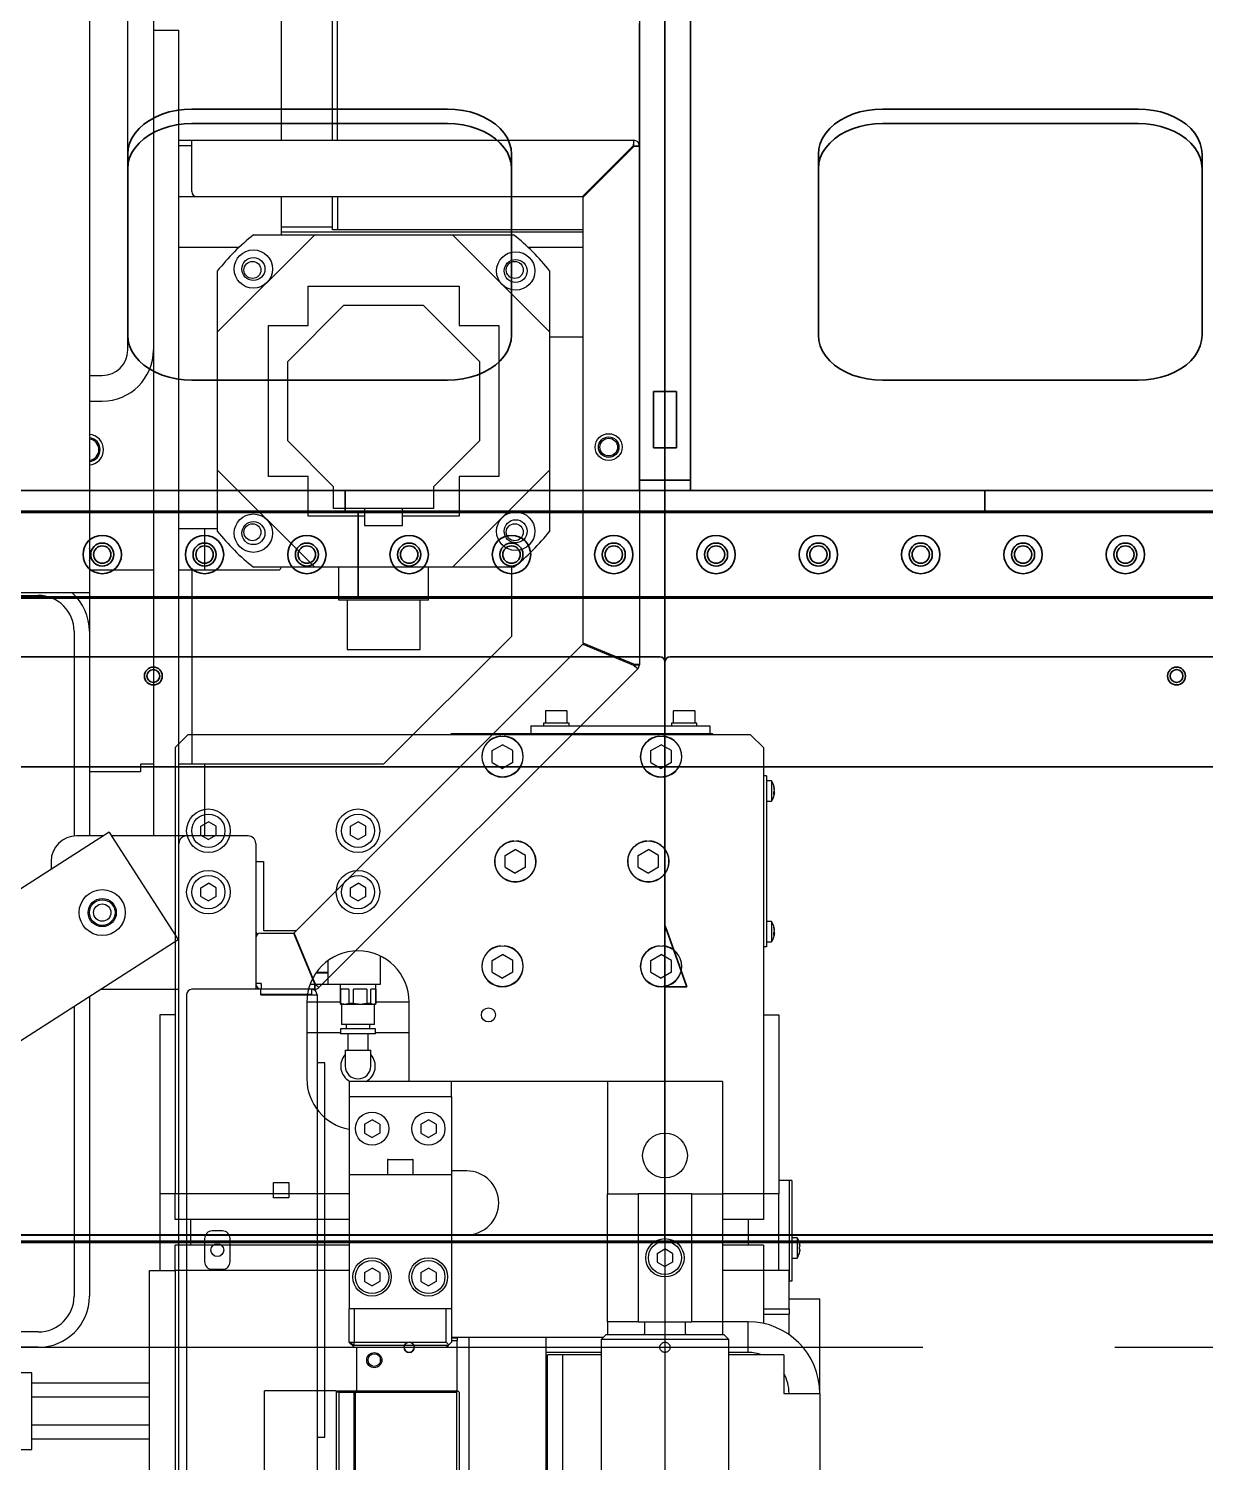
# Model space of a CAD drawing. Header units: inches. Extents: x 16559 to 58559, y 6500 to 36200.
# Drawn here: x 24596 to 25056, y 22839 to 23400 of the extents above; entities that cross this region are included whole.
import ezdxf

# ---------------------------------------------------------------- set-up
doc = ezdxf.new("R2010")
doc.units = ezdxf.units.IN
doc.header["$LTSCALE"] = 300
doc.linetypes.add('CENTRO', pattern=[2, 1.25, -0.25, 0.25, -0.25])
for name, color, linetype in [('ASSI', 254, 'CENTRO'), ('MACCHINA', 40, 'Continuous'), ('MORSE', 41, 'Continuous')]:
    doc.layers.add(name, color=color, linetype=linetype)
doc.layers.add('GUIDE', color=4, linetype='Continuous', lineweight=35)

# ---------------------------------------------------------------- blocks, each defined once
blk = doc.blocks.new('A$C336c1bdc')
at = {"layer": 'MACCHINA'}
for p, q in [((1090, 825), (1090, 266.91)), ((890, 390), (890, 755.5)), ((950, 718), (950, 472)), ((970, 472), (970, 718)), ((972, 472), (972, 718)), ((875, 670), (875, 200)), ((900, 650), (900, 200)), ((900, 515), (910, 515)), ((910, -983.88), (910, 515)), ((910, 472), (1087.8, 472)), ((915, 452), (915, 472)), ((1087.8, 470), (1087.8, 472)), ((910, 470), (915, 470)), ((1087.59, 469.8), (1067.79, 450)), ((1068, 449.79), (1087.8, 469.59)), ((1088, 469.8), (1090, 469.8)), ((910, 450), (1067.79, 450)), ((950, 450), (950, 435)), ((970, 437), (970, 450)), ((972, 450), (972, 437)), ((1068, 275.28), (1068, 449.79)), ((970, 438), (950, 438)), ((963.08, 435), (925, 396.92)), ((939.19, 435), (1040.81, 435)), ((1068, 436), (950, 436)), ((1068, 437), (970, 437)), ((1055, 396.92), (1016.92, 435)), ((933.38, 430), (910, 430)), ((1068, 430), (1046.62, 430)), ((925, 420.81), (925, 319.19)), ((1055, 319.19), (1055, 420.81)), ((960.5, 415), (1019.5, 415)), ((960.5, 399.5), (960.5, 415)), ((1019.5, 415), (1019.5, 399.5)), ((952.5, 385.53), (974.47, 407.5)), ((974.47, 407.5), (1005.53, 407.5)), ((1005.53, 407.5), (1027.5, 385.53)), ((945, 340.5), (945, 399.5)), ((945, 399.5), (960.5, 399.5)), ((1019.5, 399.5), (1035, 399.5)), ((1035, 399.5), (1035, 340.5)), ((1068, 395), (1055, 395)), ((952.5, 354.47), (952.5, 385.53)), ((1027.5, 385.53), (1027.5, 354.47)), ((875, 380), (880, 380)), ((875, 370), (880, 370)), ((970.47, 336.5), (952.5, 354.47)), ((1027.5, 354.47), (1009.53, 336.5)), ((963.08, 305), (925, 343.08)), ((1055, 343.08), (1016.92, 305)), ((960.5, 340.5), (945, 340.5)), ((960.5, 325), (960.5, 340.5)), ((970.47, 328), (970.47, 336.5)), ((1009.53, 336.5), (1009.53, 328)), ((1035, 340.5), (1019.5, 340.5)), ((1019.5, 340.5), (1019.5, 325)), ((1009.53, 328), (970.47, 328)), ((982.6, 328), (982.6, 321.3)), ((997.4, 321.3), (997.4, 328)), ((925, 320), (910, 320)), ((920, 320), (920, 304)), ((982.6, 325), (960.5, 325)), ((982.6, 321.3), (997.4, 321.3)), ((1019.5, 325), (997.4, 325)), ((875, 304), (900, 304)), ((910, 304), (948.8, 304)), ((915, 304), (915, 228)), ((1040.81, 305), (939.19, 305)), ((972.5, 292.2), (972.5, 305)), ((1007.5, 292.2), (1007.5, 305)), ((1040, 305), (1040, 278)), ((595, 294), (855, 294)), ((875, 295), (775, 295)), ((1007.5, 292.2), (972.5, 292.2)), ((975.71, 292.2), (975.71, 272.9)), ((1004.29, 272.9), (1004.29, 292.2)), ((869, 280), (869, 199.95)), ((955, 162.11), (1067.89, 275)), ((1040, 278), (990, 228)), ((1067.89, 275), (1087.69, 266.8)), ((1087.8, 267.07), (1068, 275.28)), ((975.71, 272.9), (1004.29, 272.9)), ((1089.36, 265.36), (964.64, 140.64)), ((1087.94, 266.77), (1089.36, 265.36)), ((1088, 266.91), (1090, 266.91)), ((895, 225), (875, 225)), ((900, 228), (895, 228)), ((895, 228), (895, 225)), ((990, 228), (910, 228)), ((920, 228), (920, 200)), ((882.68, 201.43), (-909.69, -949.35)), ((880.45, 200), (870, 200)), ((882.68, 201.43), (883.76, 199.75)), ((937, 200), (883.6, 200)), ((883.76, 199.75), (908.61, 161.04)), ((940, 197), (940, 140)), ((860, 190), (860, 186.87)), ((940, 190), (943, 190)), ((943, 190), (943, 163.2)), ((943.2, 163), (955.89, 163)), ((909.69, 159.35), (-882.68, -991.43)), ((908.61, 161.04), (909.69, 159.35)), ((942, 162), (954.72, 162)), ((954.72, 162), (962.93, 142.2)), ((963.2, 142.31), (955, 162.11)), ((955.55, 160), (955.88, 160)), ((942.2, 142.2), (940, 142.2)), ((942.2, 142.2), (942.2, 140)), ((963.09, 142), (963.09, 140)), ((963.23, 142.06), (964.64, 140.64)), ((875, 137.08), (875, 20)), ((879.55, 140), (910, 140)), ((913, 138), (913, -935)), ((963.09, 140), (915, 140)), ((942, 137.86), (942, 140)), ((942.2, 138), (942, 137.99)), ((961.8, 138), (942, 138)), ((942, 137.86), (961.8, 137.86)), ((961.8, 140), (961.8, 138)), ((964, 137.8), (964, -934.8)), ((869, 133.23), (869, 20)), ((967, 111.28), (964, 111.28)), ((967, 22.47), (967, 111.28)), ((947, 64.5), (953, 64.5)), ((947, 58.5), (947, 64.5)), ((953, 64.5), (953, 58.5)), ((953, 58.5), (947, 58.5)), ((927, 45.5), (923, 45.5)), ((920, 42.5), (920, 33.5)), ((930, 33.5), (930, 42.5)), ((923, 30.5), (927, 30.5)), ((855, 6), (670.84, 6)), ((855, 0), (661.49, 0)), ((964, -35.19), (967, -35.19))]:
    blk.add_line(p, q, dxfattribs=at)
at = {"layer": 'MACCHINA', "flags": 128}
blk.add_lwpolyline([(960.58, 137.86), (960.23, 137.96), (959.8, 138)], dxfattribs=at)
at = {"layer": 'MACCHINA'}
for centre, radius in [((939.11, 421.64), 7.5), ((939.11, 421.64), 4.5), ((1041.64, 420.89), 7.5), ((938.73, 421.27), 3.32), ((1041.64, 420.89), 4.5), ((1041.27, 421.27), 3.32), ((1078, 352), 5.25), ((1078, 352), 4), ((1078, 352), 3.46), ((939.11, 318.36), 7.5), ((1041.64, 319.11), 7.5), ((939.11, 318.36), 4.5), ((938.73, 318.73), 3.32), ((1041.64, 319.11), 4.5), ((1041.27, 318.73), 3.32), ((880, 170), 9), ((880, 170), 5.5), ((880, 170), 5), ((880, 170), 3.4), ((925, 38), 2.5)]:
    blk.add_circle(centre, radius, dxfattribs=at)
for centre, radius, start, end in [((1087.8, 469.8), 2.2, 0, 90), ((1087.8, 469.8), 0.2, 0, 90), ((917, 452), 2, 180, 270), ((990, 370), 82.5, 128.0123, 141.9877), ((990, 370), 82.5, 38.0123, 51.9877), ((880, 390), 10, 270, 0), ((880, 390), 20, 270, 0), ((874.5, 351), 6, 274.7802, 85.2198), ((874.5, 351), 4.69, 276.1225, 83.8775), ((874.5, 351), 4.19, 276.8568, 83.1432), ((990, 370), 82.5, 218.0123, 231.9877), ((990, 370), 82.5, 308.0123, 321.9877), ((869.5, 310), 6, 336.4435, 23.5565), ((948.8, 305.2), 1.2, 270, 350.4059), ((855, 280), 14, 0, 90), ((855, 280), 20, 0, 48.5904), ((1087.8, 266.91), 0.2, 315, 0), ((1087.8, 266.91), 2.2, 315, 0), ((870, 190), 10, 90, 180), ((913, 197), 3, 90, 180), ((937, 197), 3, 0, 90), ((943.2, 163.2), 3.2, 180, 214.4575), ((943.2, 163.2), 0.2, 180, 270), ((942, 160), 2, 90, 180), ((942.2, 142.2), 2.2, 180, 270), ((942.2, 142.2), 0.2, 180, 270), ((963.09, 142.2), 0.2, 270, 315), ((963.09, 142.2), 2.2, 270, 315), ((915, 138), 2, 90, 180), ((923, 42.5), 3, 90, 180), ((927, 42.5), 3, 0, 90), ((923, 33.5), 3, 180, 270), ((927, 33.5), 3, 270, 0), ((855, 20), 14, 270, 0), ((855, 20), 20, 270, 0)]:
    blk.add_arc(centre, radius, start, end, dxfattribs=at)
for points in [[(1087.8, 472), (1087.78, 471.97), (1087.75, 471.9), (1087.69, 471.39), (1087.64, 470.66), (1087.61, 470.09), (1087.59, 469.8)], [(1087.8, 470), (1087.78, 470), (1087.75, 469.99), (1087.69, 469.94), (1087.64, 469.88), (1087.61, 469.83), (1087.59, 469.8)], [(1087.8, 469.59), (1088.09, 469.61), (1088.66, 469.64), (1089.39, 469.69), (1089.9, 469.75), (1089.97, 469.78), (1090, 469.8)], [(1087.8, 469.59), (1087.83, 469.61), (1087.88, 469.64), (1087.94, 469.69), (1087.99, 469.75), (1088, 469.78), (1088, 469.8)], [(1087.69, 266.8), (1087.9, 266.6), (1088.33, 266.21), (1088.87, 265.73), (1089.26, 265.4), (1089.32, 265.37), (1089.36, 265.36)], [(1087.69, 266.8), (1087.71, 266.79), (1087.77, 266.77), (1087.84, 266.75), (1087.91, 266.75), (1087.93, 266.76), (1087.94, 266.77)], [(1090, 266.91), (1089.97, 266.92), (1089.9, 266.95), (1089.39, 266.99), (1088.66, 267.03), (1088.09, 267.06), (1087.8, 267.07)], [(1088, 266.91), (1088, 266.92), (1087.99, 266.95), (1087.94, 266.99), (1087.88, 267.03), (1087.83, 267.06), (1087.8, 267.07)], [(962.93, 142.2), (962.94, 141.91), (962.97, 141.34), (963.01, 140.61), (963.05, 140.1), (963.08, 140.03), (963.09, 140)], [(962.93, 142.2), (962.94, 142.17), (962.97, 142.12), (963.01, 142.06), (963.05, 142.01), (963.08, 142), (963.09, 142)], [(964.64, 140.64), (964.63, 140.68), (964.6, 140.74), (964.27, 141.13), (963.79, 141.67), (963.4, 142.1), (963.2, 142.31)], [(963.23, 142.06), (963.24, 142.07), (963.25, 142.09), (963.25, 142.16), (963.23, 142.23), (963.21, 142.29), (963.2, 142.31)], [(964, 137.8), (963.97, 138.09), (963.9, 138.66), (963.39, 139.39), (962.66, 139.9), (962.09, 139.97), (961.8, 140)], [(962, 137.8), (962, 137.83), (961.99, 137.88), (961.94, 137.94), (961.88, 137.99), (961.83, 138), (961.8, 138)], [(961.8, 137.86), (962.09, 137.85), (962.66, 137.84), (963.39, 137.83), (963.9, 137.81), (963.97, 137.8), (964, 137.8)]]:
    blk.add_open_spline(points, degree=3, dxfattribs=at)
blk.add_open_spline([(967, -35.16), (967, -35.17), (967, -35.27), (967, -34.85), (967, -33.54), (967, -31.28), (967, -28.2), (967, -24.45), (967, -20.02), (967, -14.98), (967, -9.42), (967, -3.31), (967, 3.01), (967, 9.47), (967, 15.96), (967, 20.3), (967, 22.47)], degree=3, knots=[0, 0, 0, 0, 0.007948, 0.084271, 0.160593, 0.236913, 0.31324, 0.38956, 0.465884, 0.542195, 0.618521, 0.694759, 0.771048, 0.847357, 0.923684, 1, 1, 1, 1], dxfattribs=at)
blk = doc.blocks.new('A$Cdb7b875a')
at = {"layer": 'GUIDE'}
for p, q in [((90, 344.69), (90, 517.66)), ((100, 373.73), (100, 516.69)), ((-85, 484.2), (15, 484.2)), ((15, 478.55), (-85, 478.55)), ((-110, 395.82), (-110, 466.53)), ((40, 466.53), (40, 395.82)), ((15, 378.14), (-85, 378.14)), ((95.5, 351.69), (95.5, 373.73)), ((100, 373.73), (95.5, 373.73)), ((100, 356.73), (100, 373.73)), ((100, 351.69), (100, 356.73)), ((95.5, 351.69), (100, 351.69)), ((100, 339.03), (100, 351.69)), ((90, 335), (90, 344.69)), ((90, 339.03), (100, 339.03)), ((100, 335), (100, 339.03)), ((-25, 335), (-1975, 335)), ((-25, 335), (-25, 327)), ((100, 335), (-25, 335)), ((100, 335), (100, 293)), ((-20, 327), (-2020, 327)), ((-20, 326.5), (-2020, 326.5)), ((-20, 327), (-20, 326.5)), ((-20, 326.5), (-20, 293.5)), ((-20, 293.5), (-2020, 293.5)), ((-20, 293), (-2020, 293)), ((-20, 293.5), (-20, 293)), ((100, 293), (-20, 293)), ((100, 293), (100, 268)), ((-1898, 270), (98, 270)), ((100, 229), (100, 268)), ((-1900, 227), (100, 227)), ((100, 227), (100, 229)), ((100, 221.63), (100, 227)), ((100, 46.63), (100, 221.63)), ((100, 165), (100.71, 163)), ((100, 163), (100.71, 163)), ((100.71, 163), (108.51, 141)), ((108.51, 141), (100, 141)), ((100, 44), (100, 46.63)), ((-1900, 44), (100, 44)), ((100, 43.86), (-1900, 43.86)), ((100, 41.5), (-1900, 41.5)), ((100, 41), (-1900, 41)), ((100, 44), (100, 43.86)), ((100, 43.86), (100, 41.5)), ((100, 41.5), (100, 41))]:
    blk.add_line(p, q, dxfattribs=at)
at = {"layer": 'GUIDE', "flags": 128}
for points in [[(-110, 466.53), (-109.82, 468.66), (-109.27, 470.76), (-108.38, 472.8), (-107.14, 474.74), (-105.57, 476.57), (-103.71, 478.25), (-101.58, 479.76), (-99.2, 481.08), (-96.62, 482.18), (-93.87, 483.06), (-90.98, 483.69), (-88.01, 484.08), (-85, 484.2)], [(15, 484.2), (18.01, 484.08), (20.98, 483.69), (23.87, 483.06), (26.62, 482.18), (29.2, 481.08), (31.58, 479.76), (33.71, 478.25), (35.57, 476.57), (37.14, 474.74), (38.38, 472.8), (39.27, 470.76), (39.82, 468.66), (40, 466.53)], [(-85, 478.55), (-88.01, 478.42), (-90.98, 478.03), (-93.87, 477.4), (-96.62, 476.52), (-99.2, 475.42), (-101.58, 474.1), (-103.71, 472.59), (-105.57, 470.91), (-107.14, 469.09), (-108.38, 467.14), (-109.27, 465.1), (-109.82, 463), (-110, 460.87)], [(40, 460.87), (39.82, 463), (39.27, 465.1), (38.38, 467.14), (37.14, 469.09), (35.57, 470.91), (33.71, 472.59), (31.58, 474.1), (29.2, 475.42), (26.62, 476.52), (23.87, 477.4), (20.98, 478.03), (18.01, 478.42), (15, 478.55)], [(-85, 378.14), (-88.01, 378.27), (-90.98, 378.65), (-93.87, 379.29), (-96.62, 380.16), (-99.2, 381.27), (-101.58, 382.58), (-103.71, 384.09), (-105.57, 385.77), (-107.14, 387.6), (-108.38, 389.55), (-109.27, 391.59), (-109.82, 393.69), (-110, 395.82)], [(40, 395.82), (39.82, 393.69), (39.27, 391.59), (38.38, 389.55), (37.14, 387.6), (35.57, 385.77), (33.71, 384.09), (31.58, 382.58), (29.2, 381.27), (26.62, 380.16), (23.87, 379.29), (20.98, 378.65), (18.01, 378.27), (15, 378.14)]]:
    blk.add_lwpolyline(points, dxfattribs=at)
at = {"layer": 'GUIDE'}
for centre, radius in [((-120, 310), 7.5), ((-120, 310), 4.5), ((-80, 310), 7.5), ((-80, 310), 4.5), ((-40, 310), 7.5), ((-40, 310), 4.5), ((-120, 310), 3.4), ((-80, 310), 3.4), ((-40, 310), 3.4), ((0, 310), 3.4), ((40, 310), 3.4), ((80, 310), 3.4), ((-100, 262.5), 3.5), ((-100, 262.5), 2.5), ((0, 0), 2)]:
    blk.add_circle(centre, radius, dxfattribs=at)
blk.add_arc((98, 268), 2, 0, 90, dxfattribs=at)
blk = doc.blocks.new('A$C8cf30650')
at = {"layer": 'GUIDE'}
for p, q in [((100, 327), (100, 598.16)), ((110, 335), (110, 570)), ((285, 484.2), (185, 484.2)), ((185, 478.55), (285, 478.55)), ((160, 466.53), (160, 395.82)), ((310, 395.82), (310, 466.53)), ((185, 378.14), (285, 378.14)), ((104.5, 373.73), (100, 373.73)), ((104.5, 373.73), (104.5, 351.69)), ((100, 351.69), (104.5, 351.69)), ((110, 339.03), (100, 339.03)), ((4100, 335), (100, 335)), ((225, 327), (225, 335)), ((3980, 327), (-20, 327)), ((-20, 327), (-20, 293)), ((3980, 326.5), (-20, 326.5)), ((3980, 293.5), (-20, 293.5)), ((4100, 293), (-20, 293)), ((100, 293), (100, 41)), ((102, 270), (2098, 270)), ((100, 227), (4100, 227)), ((100, 44), (4100, 44)), ((4100, 43.86), (100, 43.86)), ((4100, 41.5), (100, 41.5)), ((4100, 41), (100, 41))]:
    blk.add_line(p, q, dxfattribs=at)
at = {"layer": 'GUIDE', "flags": 128}
for points in [[(185, 484.2), (181.99, 484.08), (179.02, 483.69), (176.13, 483.06), (173.38, 482.18), (170.8, 481.08), (168.42, 479.76), (166.29, 478.25), (164.43, 476.57), (162.86, 474.74), (161.62, 472.8), (160.73, 470.76), (160.18, 468.66), (160, 466.53)], [(310, 466.53), (309.82, 468.66), (309.27, 470.76), (308.38, 472.8), (307.14, 474.74), (305.57, 476.57), (303.71, 478.25), (301.58, 479.76), (299.2, 481.08), (296.62, 482.18), (293.87, 483.06), (290.98, 483.69), (288.01, 484.08), (285, 484.2)], [(160, 460.87), (160.18, 463), (160.73, 465.1), (161.62, 467.14), (162.86, 469.09), (164.43, 470.91), (166.29, 472.59), (168.42, 474.1), (170.8, 475.42), (173.38, 476.52), (176.13, 477.4), (179.02, 478.03), (181.99, 478.42), (185, 478.55)], [(285, 478.55), (288.01, 478.42), (290.98, 478.03), (293.87, 477.4), (296.62, 476.52), (299.2, 475.42), (301.58, 474.1), (303.71, 472.59), (305.57, 470.91), (307.14, 469.09), (308.38, 467.14), (309.27, 465.1), (309.82, 463), (310, 460.87)], [(160, 395.82), (160.18, 393.69), (160.73, 391.59), (161.62, 389.55), (162.86, 387.6), (164.43, 385.77), (166.29, 384.09), (168.42, 382.58), (170.8, 381.27), (173.38, 380.16), (176.13, 379.29), (179.02, 378.65), (181.99, 378.27), (185, 378.14)], [(285, 378.14), (288.01, 378.27), (290.98, 378.65), (293.87, 379.29), (296.62, 380.16), (299.2, 381.27), (301.58, 382.58), (303.71, 384.09), (305.57, 385.77), (307.14, 387.6), (308.38, 389.55), (309.27, 391.59), (309.82, 393.69), (310, 395.82)]]:
    blk.add_lwpolyline(points, dxfattribs=at)
at = {"layer": 'GUIDE'}
for centre, radius in [((0, 310), 7.5), ((0, 310), 4.5), ((40, 310), 7.5), ((40, 310), 4.5), ((80, 310), 7.5), ((80, 310), 4.5), ((120, 310), 7.5), ((120, 310), 4.5), ((160, 310), 7.5), ((160, 310), 4.5), ((200, 310), 7.5), ((200, 310), 4.5), ((240, 310), 7.5), ((240, 310), 4.5), ((280, 310), 7.5), ((280, 310), 4.5), ((120, 310), 3.4), ((160, 310), 3.4), ((200, 310), 3.4), ((240, 310), 3.4), ((280, 310), 3.4), ((300, 262.5), 3.5), ((300, 262.5), 2.5), ((0, 0), 2)]:
    blk.add_circle(centre, radius, dxfattribs=at)
blk.add_arc((102, 268), 2, 90, 180, dxfattribs=at)
blk = doc.blocks.new('A$C9daba7a7')
at = {"layer": 'ASSI'}
blk.add_line((0, 60), (0, -585), dxfattribs=at)
blk.add_circle((0, 0), 2, dxfattribs=at)
at = {"layer": 'MORSE'}
for p, q in [((-46.75, 248.8), (-46.75, 244)), ((-46.55, 249), (-42.5, 249)), ((-42.5, 249), (-38.45, 249)), ((-38.25, 244), (-38.25, 248.8)), ((3.25, 248.8), (3.25, 244)), ((3.45, 249), (7.5, 249)), ((7.5, 249), (11.55, 249)), ((11.75, 244), (11.75, 248.8)), ((-52.5, 243), (-52.5, 240)), ((-52.5, 243), (17.5, 243)), ((-47.5, 244), (-47.5, 243)), ((-37.5, 244), (-47.5, 244)), ((-37.5, 243), (-37.5, 244)), ((2.5, 244), (2.5, 243)), ((12.5, 244), (2.5, 244)), ((12.5, 243), (12.5, 244)), ((17.5, 243), (17.5, 240)), ((-186.5, 239.5), (-191.5, 234.5)), ((33.5, 239.5), (-186.5, 239.5)), ((-83.5, 240), (-84, 239.5)), ((-83.5, 240), (-83.5, 239.5)), ((-83.5, 240), (-52.5, 240)), ((-67.5, 233.31), (-63.5, 235.62)), ((-64.12, 239.03), (-64.12, 238.98)), ((-59.5, 233.31), (-63.5, 235.62)), ((-62.88, 238.98), (-62.88, 239.03)), ((-52.5, 240), (17.5, 240)), ((-45, 240), (-45, 239.5)), ((-40, 239.5), (-40, 240)), ((-5.5, 233.31), (-1.5, 235.62)), ((-2.12, 239.03), (-2.12, 238.98)), ((2.5, 233.31), (-1.5, 235.62)), ((-0.88, 238.98), (-0.88, 239.03)), ((5, 240), (5, 239.5)), ((10, 239.5), (10, 240)), ((17.5, 240), (18.5, 240)), ((18.5, 239.5), (18.5, 240)), ((19, 239.5), (18.5, 240)), ((38.5, 234.5), (33.5, 239.5)), ((-191.5, 234.5), (-191.5, 60)), ((-67.5, 228.69), (-67.5, 233.31)), ((-59.5, 228.69), (-59.5, 233.31)), ((-5.5, 228.69), (-5.5, 233.31)), ((2.5, 228.69), (2.5, 233.31)), ((38.5, 234.5), (38.5, 60)), ((-67.5, 228.69), (-63.5, 226.38)), ((-59.5, 228.69), (-63.5, 226.38)), ((-5.5, 228.69), (-1.5, 226.38)), ((2.5, 228.69), (-1.5, 226.38)), ((38.65, 223.42), (38.5, 223.42)), ((38.65, 220.42), (38.65, 223.42)), ((39.65, 223.42), (38.65, 223.42)), ((38.65, 159.58), (38.65, 220.42)), ((39.65, 223.42), (39.65, 220.42)), ((41.65, 221.5), (39.65, 221.5)), ((39.65, 220.42), (39.65, 159.58)), ((41.65, 221.5), (41.65, 213.5)), ((39.65, 213.5), (41.65, 213.5)), ((42.82, 216.87), (42.56, 217.03)), ((42.82, 216.61), (42.57, 216.68)), ((42.82, 217.32), (42.58, 217.26)), ((42.82, 218.13), (42.7, 218.06)), ((42.82, 218.57), (42.74, 218.53)), ((42.82, 218.39), (42.78, 218.37)), ((42.82, 216.43), (42.79, 216.44)), ((-181.5, 203.73), (-178.5, 205.46)), ((-181.5, 200.27), (-181.5, 203.73)), ((-175.5, 203.73), (-178.5, 205.46)), ((-175.5, 200.27), (-175.5, 203.73)), ((-123, 203.73), (-120, 205.46)), ((-123, 200.27), (-123, 203.73)), ((-117, 203.73), (-120, 205.46)), ((-117, 200.27), (-117, 203.73)), ((-181.5, 200.27), (-178.5, 198.54)), ((-175.5, 200.27), (-178.5, 198.54)), ((-123, 200.27), (-120, 198.54)), ((-117, 200.27), (-120, 198.54)), ((-59.12, 198.03), (-59.12, 197.98)), ((-57.88, 197.98), (-57.88, 198.03)), ((-7.12, 198.03), (-7.12, 197.98)), ((-5.88, 197.98), (-5.88, 198.03)), ((-62.5, 192.31), (-58.5, 194.62)), ((-62.5, 187.69), (-62.5, 192.31)), ((-54.5, 192.31), (-58.5, 194.62)), ((-54.5, 187.69), (-54.5, 192.31)), ((-10.5, 192.31), (-6.5, 194.62)), ((-10.5, 187.69), (-10.5, 192.31)), ((-2.5, 192.31), (-6.5, 194.62)), ((-2.5, 187.69), (-2.5, 192.31)), ((-62.5, 187.69), (-58.5, 185.38)), ((-54.5, 187.69), (-58.5, 185.38)), ((-10.5, 187.69), (-6.5, 185.38)), ((-2.5, 187.69), (-6.5, 185.38)), ((-181.5, 179.73), (-178.5, 181.46)), ((-181.5, 176.27), (-181.5, 179.73)), ((-175.5, 179.73), (-178.5, 181.46)), ((-175.5, 176.27), (-175.5, 179.73)), ((-123, 179.73), (-120, 181.46)), ((-123, 176.27), (-123, 179.73)), ((-117, 179.73), (-120, 181.46)), ((-117, 176.27), (-117, 179.73)), ((-181.5, 176.27), (-178.5, 174.54)), ((-175.5, 176.27), (-178.5, 174.54)), ((-123, 176.27), (-120, 174.54)), ((-117, 176.27), (-120, 174.54)), ((41.65, 166.5), (39.65, 166.5)), ((41.65, 166.5), (41.65, 158.5)), ((42.82, 163.13), (42.7, 163.06)), ((42.82, 163.57), (42.74, 163.53)), ((42.82, 163.39), (42.78, 163.37)), ((-64.12, 157.03), (-64.12, 156.98)), ((-62.88, 156.98), (-62.88, 157.03)), ((-2.12, 157.03), (-2.12, 156.98)), ((-0.88, 156.98), (-0.88, 157.03)), ((38.65, 156.58), (38.65, 159.58)), ((39.65, 159.58), (39.65, 156.58)), ((39.65, 158.5), (41.65, 158.5)), ((42.82, 161.87), (42.56, 162.03)), ((42.82, 161.61), (42.57, 161.68)), ((42.82, 162.32), (42.58, 162.26)), ((42.82, 161.43), (42.79, 161.44)), ((-111.25, 142), (-111.25, 152.98)), ((-67.5, 151.31), (-63.5, 153.62)), ((-59.5, 151.31), (-63.5, 153.62)), ((-5.5, 151.31), (-1.5, 153.62)), ((2.5, 151.31), (-1.5, 153.62)), ((38.65, 156.58), (38.5, 156.58)), ((39.65, 156.58), (38.65, 156.58)), ((-131.75, 146.25), (-136.54, 146.25)), ((-131.75, 146.5), (-136.36, 146.5)), ((-131.75, 151.18), (-131.75, 142)), ((-67.5, 146.69), (-67.5, 151.31)), ((-67.5, 146.69), (-63.5, 144.38)), ((-59.5, 146.69), (-63.5, 144.38)), ((-59.5, 146.69), (-59.5, 151.31)), ((-5.5, 146.69), (-5.5, 151.31)), ((-5.5, 146.69), (-1.5, 144.38)), ((2.5, 146.69), (-1.5, 144.38)), ((2.5, 146.69), (2.5, 151.31)), ((-138.73, 142), (-131.75, 142)), ((-131.75, 142), (-111.25, 142)), ((-127, 142), (-127, 134.39)), ((-113, 134.39), (-113, 142)), ((-140, 135), (-140, 105)), ((-127, 135), (-140, 135)), ((-123.58, 140.1), (-126.74, 140.1)), ((-126.74, 134.39), (-126.74, 140.1)), ((-123.58, 140.1), (-123.58, 134.39)), ((-116.58, 140.1), (-121.73, 140.1)), ((-121.73, 134.39), (-121.73, 140.1)), ((-116.58, 140.1), (-116.58, 134.39)), ((-113, 140.1), (-114.99, 140.1)), ((-114.99, 134.39), (-114.99, 140.1)), ((-113, 140.1), (-113, 134.39)), ((-100, 135), (-113, 135)), ((-100, 105), (-100, 135)), ((-191.5, 130), (-197.5, 130)), ((-197.5, 130), (-197.5, 60)), ((-127, 134.39), (-126.5, 134.1)), ((-126.74, 134.39), (-127, 134.39)), ((-126.5, 134.1), (-126.5, 126.2)), ((-125.16, 134.1), (-126.5, 134.1)), ((-123.58, 134.39), (-125.16, 134.1)), ((-119.15, 134.1), (-125.16, 134.1)), ((-121.73, 134.39), (-123.58, 134.39)), ((-116.58, 134.39), (-119.15, 134.1)), ((-114, 134.1), (-119.15, 134.1)), ((-114.99, 134.39), (-116.58, 134.39)), ((-113, 134.39), (-114, 134.1)), ((-113.5, 134.1), (-114, 134.1)), ((-113.5, 134.1), (-112.96, 134.41)), ((-113.5, 126.2), (-113.5, 134.1)), ((38.5, 130), (44.5, 130)), ((44.5, 130), (44.5, 60)), ((-126.8, 124.5), (-126.8, 122.6)), ((-122.6, 124.5), (-126.8, 124.5)), ((-122.49, 126.2), (-126.5, 126.2)), ((-124.6, 126.2), (-124.6, 124.5)), ((-113.2, 124.5), (-122.6, 124.5)), ((-113.5, 126.2), (-122.49, 126.2)), ((-115.4, 124.5), (-115.4, 126.2)), ((-113.2, 122.6), (-113.2, 124.5)), ((-126.8, 123), (-140, 123)), ((-122.6, 122.6), (-126.8, 122.6)), ((-124, 122.6), (-124, 116.2)), ((-113.2, 122.6), (-122.6, 122.6)), ((-116, 116.2), (-116, 122.6)), ((-100, 123), (-113.2, 123)), ((-125, 116.2), (-125, 109.95)), ((-125, 116.2), (-115, 116.2)), ((-115, 109.95), (-115, 116.2)), ((-123.5, 104), (-123.5, 98)), ((-83.5, 104), (-123.5, 104)), ((-100.03, 104), (-100, 105)), ((-83.5, 98), (-83.5, 104)), ((-22.5, 104), (-83.5, 104)), ((-22.5, 104), (-22.5, 60)), ((22.5, 104), (-22.5, 104)), ((22.5, 104), (22.5, 60)), ((-83.5, 98), (-123.5, 98)), ((-123.5, 98), (-123.5, 67.5)), ((-83.5, 98), (-83.5, 67.5)), ((-117.5, 87.23), (-114.5, 88.96)), ((-117.5, 87.23), (-117.5, 83.77)), ((-111.5, 87.23), (-114.5, 88.96)), ((-111.5, 87.23), (-111.5, 83.77)), ((-95.5, 87.23), (-92.5, 88.96)), ((-95.5, 87.23), (-95.5, 83.77)), ((-89.5, 87.23), (-92.5, 88.96)), ((-89.5, 87.23), (-89.5, 83.77)), ((-117.5, 83.77), (-114.5, 82.04)), ((-111.5, 83.77), (-114.5, 82.04)), ((-95.5, 83.77), (-92.5, 82.04)), ((-89.5, 83.77), (-92.5, 82.04)), ((-108.5, 73.25), (-108.5, 67.5)), ((-108.25, 73.5), (-103.5, 73.5)), ((-103.5, 73.5), (-98.75, 73.5)), ((-98.5, 67.5), (-98.5, 73.25)), ((-83.5, 67.5), (-123.5, 67.5)), ((-123.5, 67.5), (-123.5, 15)), ((-77.5, 69), (-83.5, 69)), ((-83.5, 67.5), (-83.5, 15)), ((48.65, 65.23), (44.5, 65.23)), ((48.65, 60.23), (48.65, 65.23)), ((49.65, 65.23), (48.65, 65.23)), ((49.65, 65.23), (49.65, 60.23)), ((-191.5, 60), (-197.5, 60)), ((-197.5, 60), (-197.5, 30)), ((-191.5, 50), (-191.5, 60)), ((-123.5, 60), (-191.5, 60)), ((-22.5, 10), (-22.5, 60)), ((-22.5, 60), (-10.5, 60)), ((-10.5, 60), (-10.5, 10)), ((10.5, 60), (-10.5, 60)), ((10.5, 10), (10.5, 60)), ((10.5, 60), (22.5, 60)), ((22.5, 60), (22.5, 10)), ((38.5, 60), (22.5, 60)), ((38.5, 60), (38.5, 50)), ((44.5, 60), (38.5, 60)), ((44.5, 30), (44.5, 60)), ((48.65, 28.87), (48.65, 60.23)), ((49.65, 60.23), (49.65, 28.87)), ((-123.5, 50), (-191.5, 50)), ((-185.5, 50), (-185.5, 40)), ((38.5, 50), (22.5, 50)), ((32.5, 50), (32.5, 40)), ((-191.5, 30), (-191.5, 40)), ((-123.5, 40), (-191.5, 40)), ((-83.5, 44), (-77.5, 44)), ((38.5, 40), (22.5, 40)), ((38.5, 40), (38.5, 30)), ((51.65, 42.87), (49.65, 42.87)), ((51.65, 42.87), (51.65, 38.87)), ((52.55, 41), (52.57, 41.01)), ((52.82, 39.45), (52.55, 39.45)), ((52.82, 39.8), (52.76, 39.76)), ((-3, 36.73), (0, 38.46)), ((-3, 36.73), (-3, 33.27)), ((3, 36.73), (0, 38.46)), ((3, 36.73), (3, 33.27)), ((49.65, 34.87), (51.65, 34.87)), ((51.65, 38.87), (51.65, 34.87)), ((52.82, 38.3), (52.55, 38.3)), ((52.55, 36.75), (52.57, 36.74)), ((52.82, 37.95), (52.76, 37.99)), ((-201.5, 0), (-201.5, 30)), ((-201.5, 30), (-191.5, 30)), ((-191.5, 30), (-191.5, -269)), ((-123.5, 30), (-191.5, 30)), ((-117.5, 29.23), (-114.5, 30.96)), ((-117.5, 29.23), (-117.5, 25.77)), ((-111.5, 29.23), (-114.5, 30.96)), ((-111.5, 29.23), (-111.5, 25.77)), ((-95.5, 29.23), (-92.5, 30.96)), ((-95.5, 29.23), (-95.5, 25.77)), ((-89.5, 29.23), (-92.5, 30.96)), ((-89.5, 29.23), (-89.5, 25.77)), ((-3, 33.27), (0, 31.54)), ((3, 33.27), (0, 31.54)), ((38.5, 30), (22.5, 30)), ((38.5, 30), (38.5, 9.35)), ((48.5, 30), (38.5, 30)), ((48.5, 15), (48.5, 30)), ((48.65, 25.87), (48.65, 28.87)), ((49.65, 28.87), (49.65, 25.87)), ((-117.5, 25.77), (-114.5, 24.04)), ((-111.5, 25.77), (-114.5, 24.04)), ((-95.5, 25.77), (-92.5, 24.04)), ((-89.5, 25.77), (-92.5, 24.04)), ((48.65, 25.87), (48.5, 25.87)), ((49.65, 25.87), (48.65, 25.87)), ((48.5, 19), (60.5, 19)), ((60.5, -18), (60.5, 19)), ((-123.5, 2), (-123.5, 15)), ((-83.5, 15), (-123.5, 15)), ((-121.5, 15), (-121.5, 2)), ((-85.5, 15), (-121.5, 15)), ((-85.5, 2), (-85.5, 15)), ((-83.5, 15), (-83.5, 2)), ((38.5, 15), (48.5, 15)), ((38.5, 13), (48.5, 13)), ((48.5, 15), (48.5, 13)), ((48.5, 4.98), (48.5, 13)), ((-10.5, 10), (-22.5, 10)), ((-22.5, 10), (-22.5, 5)), ((-10.5, 10), (10.5, 10)), ((-8, 10), (-8, 5.4)), ((8, 5.4), (8, 10)), ((22.5, 10), (10.5, 10)), ((22.5, 10), (22.5, 5)), ((32.5, 10), (22.5, 10)), ((32.5, -2), (32.5, 10)), ((-123.5, 2), (-121.5, 2)), ((-123.5, 2), (-123.4, 1.9)), ((-121.5, 0.7), (-123.4, 1.9)), ((-123.4, 1.9), (-121.5, 0)), ((-121.5, 0.7), (-121.5, 2)), ((-121.5, 2), (-85.5, 2)), ((-84.8, 0.7), (-121.5, 0.7)), ((-84.5, 1), (-85.5, 2)), ((-85.5, 0), (-84.8, 0.7)), ((-84.8, 0.7), (-84.5, 1)), ((-83.5, 2), (-84.5, 1)), ((-83.5, 4), (-24, 4)), ((-83.5, 3.65), (-81.27, 3.65)), ((-83.5, 2.65), (-81.27, 2.65)), ((-83.36, 3.65), (-83.36, 4)), ((-81.27, 3.65), (-81.27, 2.65)), ((-81.27, -17), (-81.27, 2.65)), ((-76.5, -77), (-76.5, 4)), ((-46.5, -447), (-46.5, 4)), ((-46.5, -2), (-46.5, 4)), ((-23, 5), (-25, 3)), ((-25, 3), (-25, -453)), ((25, 3), (-25, 3)), ((-23, 5), (23, 5)), ((25, 3), (23, 5)), ((25, -453), (25, 3)), ((-201.5, -553), (-201.5, 0)), ((-121.5, 0), (-85.5, 0)), ((-120.63, 0), (-120.63, -17)), ((-111.38, -4.02), (-111.38, -5.99)), ((-25, -2), (-46.5, -2)), ((-39.96, -3), (-45.96, -3)), ((-45.96, -445), (-45.96, -3)), ((-39.96, -445), (-39.96, -3)), ((-25, -3), (-39.96, -3)), ((32.5, -2), (25, -2)), ((46.5, -3), (25, -3)), ((46.5, -3), (46.5, -18)), ((-247.5, -10), (-277.5, -10)), ((-247.5, -40), (-247.5, -10)), ((-201.5, -14.03), (-247.5, -14.03)), ((-201.5, -19.52), (-247.5, -19.52)), ((-128.5, -17), (-156.5, -17)), ((-156.5, -77), (-156.5, -17)), ((-128.5, -17), (-128.5, -77)), ((-128, -17), (-128.5, -17.5)), ((-127.5, -17.5), (-128.5, -17.5)), ((-128, -17), (-127.29, -17)), ((-127.29, -17), (-127.5, -17.5)), ((-127.5, -17.5), (-127.5, -77)), ((-127.5, -17.5), (-121.5, -17.5)), ((-127.29, -17), (-121.71, -17)), ((-121.71, -17), (-121.5, -17.5)), ((-121.71, -17), (-121.21, -17)), ((-121.5, -77), (-121.5, -17.5)), ((-121.5, -17.5), (-121, -17.5)), ((-121.21, -17), (-121, -17.5)), ((-121.21, -17), (-81, -17)), ((-121, -77), (-121, -17.5)), ((-121, -17.5), (-81.5, -17.5)), ((-81, -17), (-81.5, -17.5)), ((-81.5, -17.5), (-81.5, -77)), ((-80.5, -17.5), (-81, -17)), ((-80.5, -17.5), (-80.5, -77)), ((46.5, -18), (60.5, -18)), ((60.5, -18), (60.5, -445)), ((-201.5, -30.48), (-247.5, -30.48)), ((-201.5, -35.97), (-247.5, -35.97)), ((-277.5, -40), (-247.5, -40))]:
    blk.add_line(p, q, dxfattribs=at)
at = {"layer": 'MORSE', "flags": 128}
for points in [[(42.82, 216.87), (42.79, 216.73), (42.78, 216.63)], [(42.82, 218.39), (42.8, 218.5), (42.79, 218.56)], [(42.82, 163.39), (42.8, 163.5), (42.79, 163.56)], [(42.82, 161.87), (42.79, 161.73), (42.78, 161.63)]]:
    blk.add_lwpolyline(points, dxfattribs=at)
at = {"layer": 'MORSE'}
for centre, radius in [((-63.5, 231), 8), ((-1.5, 231), 8), ((-178.5, 202), 8.5), ((-178.5, 202), 6.5), ((-120, 202), 8.5), ((-120, 202), 6.5), ((-58.5, 190), 8), ((-6.5, 190), 8), ((-178.5, 178), 8.5), ((-120, 178), 8.5), ((-178.5, 178), 6.5), ((-120, 178), 6.5), ((-63.5, 149), 8), ((-1.5, 149), 8), ((-69, 130), 2.75), ((-114.5, 85.5), 6.5), ((-92.5, 85.5), 6.5), ((0, 75), 8.75), ((0, 35), 7.5), ((0, 35), 6.5), ((-114.5, 27.5), 7.5), ((-114.5, 27.5), 6.5), ((-92.5, 27.5), 7.5), ((-92.5, 27.5), 6.5), ((-113.63, -5), 2.96), ((-113.63, -5), 2.46)]:
    blk.add_circle(centre, radius, dxfattribs=at)
for centre, radius, start, end in [((-46.55, 248.8), 0.2, 90, 180), ((-38.45, 248.8), 0.2, 0, 90), ((3.45, 248.8), 0.2, 90, 180), ((11.55, 248.8), 0.2, 0, 90), ((-63.5, 231), 8.05, 94.4529, 85.5471), ((-1.5, 231), 8.05, 94.4529, 85.5471), ((35.88, 217.5), 7.02, 12.3382, 34.708), ((36.83, 217.71), 6.05, 8.2239, 19.0334), ((41.42, 219.46), 1.15, 348.9237, 11.0763), ((36.83, 217.27), 6.05, 8.2239, 19.0334), ((35.88, 217.5), 7.02, 325.292, 347.6618), ((41.41, 218.19), 1.49, 319.4162, 339.9557), ((35.95, 216.69), 6.62, 355.3965, 4.6035), ((41.41, 217.13), 1.49, 319.4162, 339.9557), ((42.55, 217.86), 0.378, 46.2673, 77.4818), ((39.24, 216.82), 3.68, 13.4454, 22.5167), ((35.55, 217.64), 7.34, 344.9527, 351.9608), ((38.64, 217.14), 4.23, 340.5837, 350.2418), ((39.42, 218.13), 3.49, 340.1365, 346.6839), ((41.59, 216.89), 1.29, 19.3339, 27.8921), ((36.86, 217.29), 6.02, 347.6604, 351.7896), ((-58.5, 190), 8.05, 94.4529, 85.5471), ((-6.5, 190), 8.05, 94.4529, 85.5471), ((35.88, 162.5), 7.02, 12.3382, 34.708), ((36.83, 162.71), 6.05, 8.2239, 19.0334), ((41.42, 164.46), 1.15, 348.9237, 11.0763), ((36.83, 162.27), 6.05, 8.2239, 19.0334), ((41.41, 163.19), 1.49, 319.4162, 339.9557), ((42.55, 162.86), 0.378, 46.2673, 77.4818), ((39.24, 161.82), 3.68, 13.4454, 22.5167), ((-63.5, 149), 8.05, 94.4529, 85.5471), ((-1.5, 149), 8.05, 94.4529, 85.5471), ((35.88, 162.5), 7.03, 325.292, 347.6618), ((35.95, 161.69), 6.62, 355.3965, 4.6035), ((41.41, 162.13), 1.49, 319.4162, 339.9557), ((35.55, 162.64), 7.34, 344.9527, 351.9608), ((38.64, 162.14), 4.23, 340.5837, 350.2418), ((39.42, 163.13), 3.49, 340.1365, 346.6839), ((41.59, 161.89), 1.29, 19.3339, 27.8921), ((36.86, 162.29), 6.02, 347.6604, 351.7896), ((-120, 135), 20, 0, 180), ((-120, 109.95), 6.75, 137.7946, 241.8216), ((-120, 109.95), 6.75, 298.1784, 42.2054), ((-120, 109.95), 5, 180, 270), ((-120, 109.95), 5, 270, 0), ((-120, 105), 20, 180, 259.9213), ((-108.25, 73.25), 0.25, 90, 180), ((-98.75, 73.25), 0.25, 0, 90), ((-77.5, 56.5), 12.5, 270, 90), ((45.88, 38.87), 7.02, 17.6879, 34.708), ((45.88, 38.87), 7, 7.5895, 17.658), ((44.81, 38.87), 7.75, 355.7473, 4.2527), ((51.19, 39.36), 1.69, 15.0156, 30.7511), ((46.77, 38.46), 6.13, 9.317, 16.7611), ((45.88, 38.87), 7.03, 325.292, 342.3121), ((45.88, 38.87), 7, 342.342, 352.4105), ((46.77, 39.29), 6.13, 343.2389, 350.683), ((51.19, 38.38), 1.69, 329.2489, 344.9844), ((32.5, -18), 28, 0, 90), ((-8.4, 5.4), 0.4, 270, 0), ((8.4, 5.4), 0.4, 180, 270), ((32.5, -18), 16, 69.6359, 90), ((32.5, -18), 16, 0, 28.955)]:
    blk.add_arc(centre, radius, start, end, dxfattribs=at)
for points, knots in [([(-125.16, 134.1), (-125.4, 134.11), (-125.93, 134.14), (-126.45, 134.3), (-126.74, 134.39)], [0, 0, 0, 0, 0.454867, 1, 1, 1, 1]), ([(-119.15, 134.1), (-119.55, 134.11), (-120.41, 134.14), (-121.27, 134.3), (-121.73, 134.39)], [0, 0, 0, 0, 0.454867, 1, 1, 1, 1]), ([(-114, 134.1), (-114.13, 134.11), (-114.46, 134.13), (-114.79, 134.29), (-114.99, 134.39)], [0, 0, 0, 0, 0.40046, 1, 1, 1, 1])]:
    blk.add_open_spline(points, degree=3, knots=knots, dxfattribs=at)

msp = doc.modelspace()

# ---------------------------------------------------------------- linework, layer by layer
at = {"layer": 'ASSI'}
msp.add_line((22170.437, 22884.213), (37280.802, 22884.213), dxfattribs=at)

# ---------------------------------------------------------------- block references
at = {"layer": 'GUIDE'}
for name in ['A$Cdb7b875a', 'A$C8cf30650']:
    msp.add_blockref(name, (24744.563, 22884.213), dxfattribs=at)
at = {"layer": 'MACCHINA'}
msp.add_blockref('A$C336c1bdc', (23744.563, 22884.213), dxfattribs=at)
at = {"layer": 'MORSE'}
msp.add_blockref('A$C9daba7a7', (24844.563, 22884.213), dxfattribs=at)

doc.saveas('drawing.dxf')
